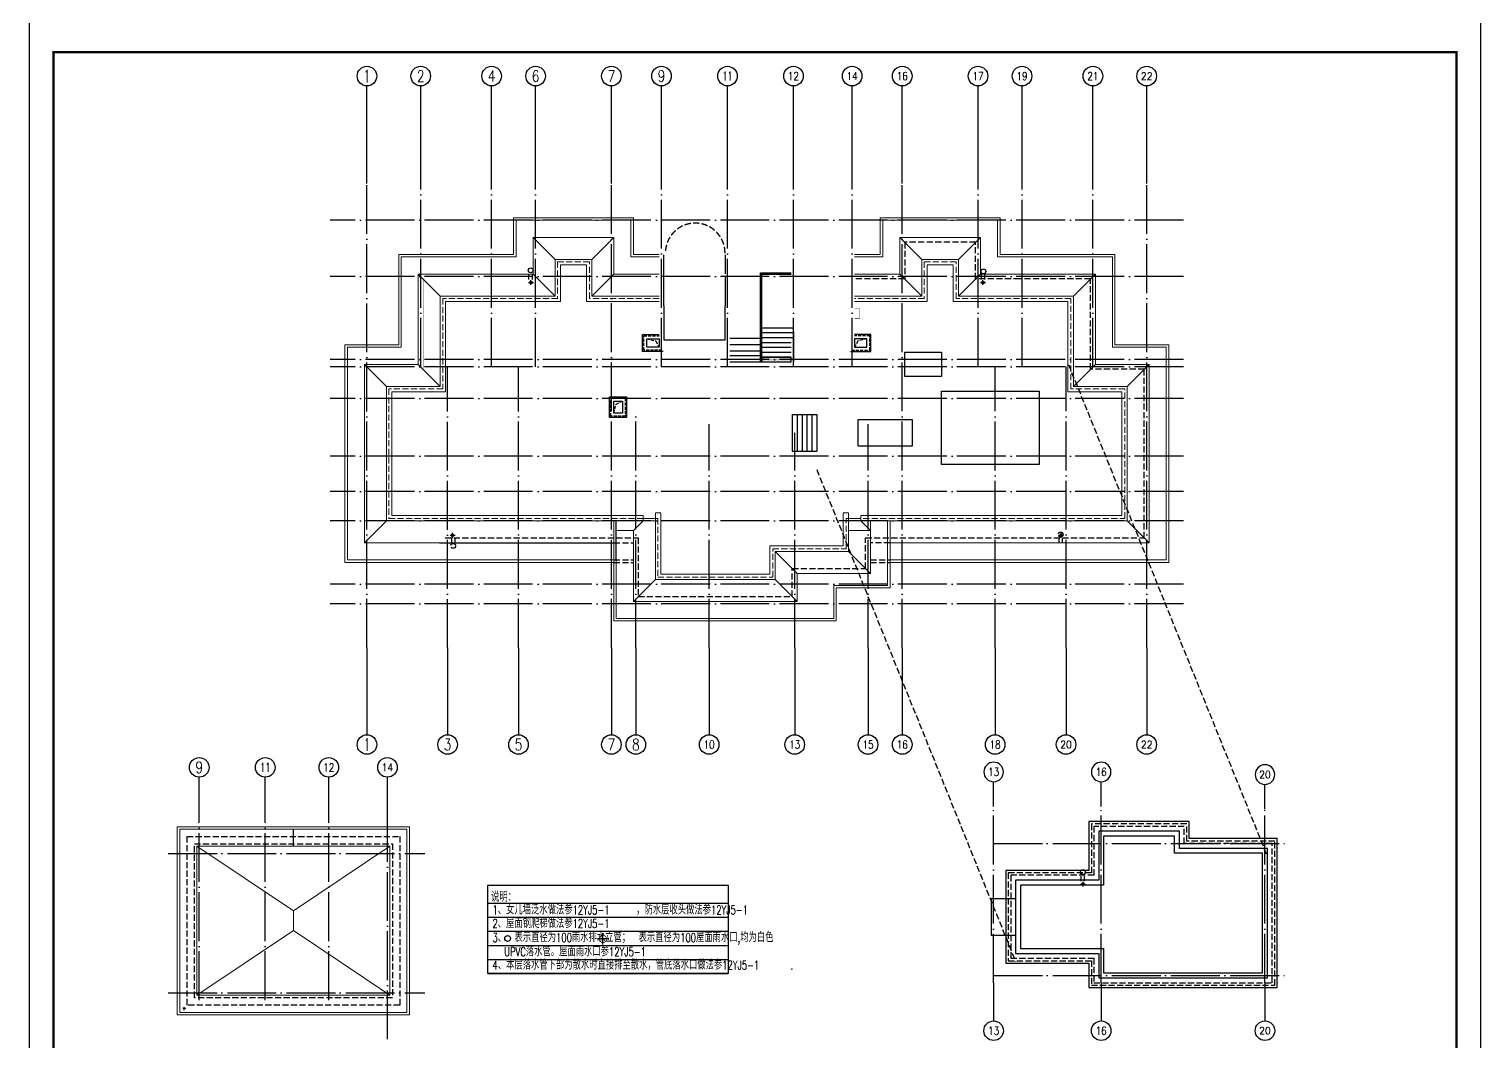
# Model space of a CAD drawing. Extents: x 115549 to 768939, y -502199 to 402497.
# Drawn here: x 181745 to 241145, y 72488 to 113943 of the extents above; entities that cross this region are included whole.
import ezdxf
from ezdxf.enums import TextEntityAlignment as Align

# ---------------------------------------------------------------- set-up
doc = ezdxf.new("R2010")
doc.units = 0
doc.header["$LTSCALE"] = 1000
doc.header["$MEASUREMENT"] = 0
for name, pattern in [('__DASH', [0.35, 0.25, -0.1]), ('DASH', [0.35, 0.25, -0.1]), ('DOTE', [2.42, 2, -0.2, 0.02, -0.2])]:
    doc.linetypes.add(name, pattern=pattern)
doc.layers.add('_0', color=7, linetype='Continuous', lineweight=9)
for name, color, linetype in [('AXIS', 3, 'Continuous'), ('AXIS_TEXT', 7, 'Continuous'), ('DIM_LEAD', 3, 'Continuous'), ('DOTE', 16, 'DOTE'), ('PM$0$AZ-WDPS', 4, 'Continuous'), ('PM$0$STAIR', 4, 'Continuous'), ('PM$0$WALL', 255, 'Continuous'), ('PUB_STRM', 4, 'Continuous'), ('PUB_TEXT', 7, 'Continuous'), ('PUB_TITLE', 4, 'Continuous'), ('roof', 5, 'Continuous'), ('建筑-排水', 4, 'Continuous'), ('建筑-构件', 11, 'Continuous'), ('排水', 4, 'Continuous'), ('梁', 4, 'Continuous'), ('看线', 163, 'Continuous'), ('窗口线', 7, 'Continuous'), ('线脚', 163, 'Continuous')]:
    doc.layers.add(name, color=color, linetype=linetype)
doc.styles.add('_TCH_AXIS', font='COMPLEX', dxfattribs={"bigfont": 'GBCBIG'})
doc.styles.add('COMPLEX', font='COMPLEX')
doc.styles.add('TXT', font='simplex.shx', dxfattribs={"width": 0.7, "height": 500, "bigfont": 'hztxt.shx'})

# ---------------------------------------------------------------- blocks, each defined once
blk = doc.blocks.new('_AXISO')
blk.add_circle((0, 0), 0.5)
at = {"layer": 'AXIS_TEXT', "style": 'COMPLEX', "width": 1.041667}
blk.add_attdef('A', text='', height=0.56, dxfattribs=at).set_placement((-0.25, -0.28), (0.25, -0.28), align=Align.FIT)
blk = doc.blocks.new('雨水管')
at = {"layer": '建筑-排水'}
for p, q in [((273605, -588784), (273605, -588584)), ((273505, -588684), (273705, -588684))]:
    blk.add_line(p, q, dxfattribs=at)
blk.add_circle((273605, -588684), 50, dxfattribs=at)
blk = doc.blocks.new('esrtwrtwetwertw')
at = {"layer": '建筑-排水'}
for p in [(-80618, 445466), (-62126, 445466), (-83820, 435121), (-58929, 435121)]:
    blk.add_blockref('雨水管', p, dxfattribs=at)
blk = doc.blocks.new('Y6Y6TG')
at = {"layer": 'DIM_LEAD', "color": 6, "ltscale": 20, "const_width": 10}
blk.add_lwpolyline([(2047093, -434263, 1), (2046993, -434263, 1), (2047093, -434263, 1)], format="xyb", dxfattribs=at)
at = {"layer": 'DIM_LEAD', "color": 6, "ltscale": 20}
for points in [[(2047043, -434340), (2047043, -434185)], [(2047124, -434263), (2046970, -434263)]]:
    blk.add_lwpolyline(points, dxfattribs=at)

msp = doc.modelspace()

# ---------------------------------------------------------------- hatches: boundary and pattern name
at = {"layer": 'PM$0$AZ-WDPS'}
h = msp.add_hatch(dxfattribs=at)
h.set_pattern_fill('DOTS', color=256, scale=20)
h.set_pattern_definition([(0, (3365405.152, 1446348.65), (15.875, 31.75), [0, -31.75])])
h.paths.add_polyline_path([(211769.1, 100317.1), (212919.1, 100317.1), (212919.1, 100517.1), (211769.1, 100517.1)])

# ---------------------------------------------------------------- linework, layer by layer
at = {"color": 6}
for p, q in [((201669.1, 106117.1), (201669.1, 106117.1)), ((202369.1, 105417.1), (203269.1, 104517.1)), ((204769.1, 104517.1), (205669.1, 105417.1)), ((217369.1, 105417.1), (218269.1, 104517.1)), ((220669.1, 105417.1), (219769.1, 104517.1)), ((197669.1, 103917.1), (198569.1, 103017.1)), ((202369.1, 103917.1), (203269.1, 103017.1)), ((205669.1, 103917.1), (204769.1, 103017.1)), ((217369.1, 103917.1), (218269.1, 103017.1)), ((220669.1, 103917.1), (219769.1, 103017.1)), ((225369.1, 103917.1), (224469.1, 103017.1)), ((195469.1, 100217.1), (196369.1, 99317.1)), ((197669.1, 100217.1), (198569.1, 99317.1)), ((225369.1, 100217.1), (224469.1, 99317.1)), ((226669.1, 99317.1), (227569.1, 100217.1)), ((196369.1, 93817.1), (195469.1, 92917.1)), ((206469.1, 93417.1), (206869.1, 93817.1)), ((216169.1, 93417.1), (215769.1, 93817.1)), ((226669.1, 93817.1), (227569.1, 92917.1)), ((212269.1, 92567.2), (213169.1, 91667.2)), ((215269.1, 92567.2), (216169.1, 91667.2)), ((207369.1, 91417.1), (206469.1, 90517.1)), ((212269.1, 91417.1), (213169.1, 90517.1))]:
    msp.add_line(p, q, dxfattribs=at)
for p, q in [((212969.1, 98167), (213969.1, 98167)), ((212969.1, 96667), (213969.1, 96667)), ((221108.6, 78361.3), (222108.6, 78361.3)), ((221108.6, 76861.3), (222108.6, 76861.3))]:
    msp.add_line(p, q)
at = {"color": 6, "const_width": 1}
msp.add_lwpolyline([(216669.1, 106117.1), (216669.1, 104617.1), (215519.1, 104617.1)], dxfattribs=at)
at = {"color": 0, "ltscale": 20, "const_width": 20}
msp.add_lwpolyline([(215519.1, 102502.4), (215719.1, 102502.4), (215719.1, 102102.4), (215519.1, 102102.4)], dxfattribs=at)
for points in [[(207689.1, 100747.5), (206849.1, 100747.5), (206849.1, 101437.9), (207519.1, 101437.9)], [(215349.1, 100747.5), (216189.1, 100747.5), (216189.1, 101437.9), (215519.1, 101437.9)], [(212969.1, 98167), (212969.1, 96667)], [(213169.1, 98167), (213169.1, 96667)], [(213369.1, 98167), (213369.1, 96667)], [(213569.1, 98167), (213569.1, 96667)], [(213769.1, 98167), (213769.1, 96667)], [(213969.1, 98167), (213969.1, 96667)], [(221108.6, 78361.3), (221108.6, 76861.3)]]:
    msp.add_lwpolyline(points)
for points in [[(207019.1, 101267.9), (207519.1, 101267.9), (207519.1, 100917.5), (207019.1, 100917.5)], [(216019.1, 101267.9), (215519.1, 101267.9), (215519.1, 100917.5), (216019.1, 100917.5)], [(206189.5, 98887.1), (206189.5, 98047.1), (205499.1, 98047.1), (205499.1, 98887.1)], [(206019.5, 98717.1), (206019.5, 98217.1), (205669.1, 98217.1), (205669.1, 98717.1)], [(223069.1, 99116.7), (223069.1, 96116.7), (219069.1, 96116.7), (219069.1, 99116.7)], [(217869.1, 96867.3), (215669.1, 96867.3), (215669.1, 97967.3), (217869.1, 97967.3)], [(221708.6, 79511.4), (221708.6, 75711.4), (225108.7, 75711.4), (225108.7, 74711.4), (232808.7, 74711.4), (232808.7, 80811.4), (229208.7, 80811.4), (229208.7, 81511.4), (225108.6, 81511.4), (225108.6, 79511.4)], [(222108.6, 79111.4), (222108.6, 76111.4), (225508.7, 76111.4), (225508.7, 75111.4), (232408.7, 75111.4), (232408.7, 80411.4), (228808.7, 80411.4), (228808.7, 81111.4), (225508.6, 81111.4), (225508.6, 79111.4)], [(222308.6, 78911.4), (222308.6, 76311.4), (225708.7, 76311.4), (225708.7, 75311.4), (232208.7, 75311.4), (232208.7, 80211.4), (228608.7, 80211.4), (228608.7, 80911.4), (225708.6, 80911.4), (225708.6, 78911.4)]]:
    msp.add_lwpolyline(points, close=True)
at = {"color": 6, "linetype": '__DASH'}
for points in [[(224269.1, 100217.1), (232408.7, 80075.4)], [(213969.1, 95917.1), (222108.6, 75775.4)]]:
    msp.add_lwpolyline(points, dxfattribs=at)
at = {"linetype": '__DASH'}
for points in [[(221808.6, 79411.4), (221808.6, 75811.4), (225208.7, 75811.4), (225208.7, 74811.4), (232708.7, 74811.4), (232708.7, 80711.4), (229108.7, 80711.4), (229108.7, 81411.4), (225208.6, 81411.4), (225208.6, 79411.4)], [(221908.6, 79311.4), (221908.6, 75911.4), (225308.7, 75911.4), (225308.7, 74911.4), (232608.7, 74911.4), (232608.7, 80611.4), (229008.7, 80611.4), (229008.7, 81311.4), (225308.6, 81311.4), (225308.6, 79311.4)]]:
    msp.add_lwpolyline(points, close=True, dxfattribs=at)
at = {"linetype": 'DASH'}
msp.add_arc((208999.1, 104777.1), 1220, 0, 180, dxfattribs=at)
at = {"layer": '_0', "color": 0}
for p, q in [((220669.1, 105417.1), (217369.1, 105417.1)), ((217369.1, 105417.1), (217369.1, 103917.1)), ((220669.1, 103917.1), (220669.1, 105417.1)), ((217369.1, 103917.1), (215519.1, 103917.1)), ((225369.1, 103917.1), (220669.1, 103917.1)), ((225369.1, 100217.1), (225369.1, 103917.1)), ((227569.1, 100217.1), (225369.1, 100217.1)), ((227569.1, 92917), (227569.1, 100217.1)), ((207369.1, 93817.1), (207369.1, 94137.1)), ((215269.1, 94137), (215269.1, 93917)), ((215769.1, 94037), (215769.1, 93817)), ((205669.1, 93817.1), (205669.1, 92117.1)), ((205669.1, 93817.1), (205769.1, 93817.1)), ((205769.1, 93417.1), (206469.1, 93417.1)), ((206469.1, 93417.1), (206469.1, 90517.1)), ((215269.1, 93417.1), (216169.1, 93417.1)), ((216169.1, 91667.2), (216169.1, 93817)), ((216869.1, 92117), (216869.1, 93817)), ((216969.1, 92117), (216969.1, 93817)), ((216969.1, 92117), (216969.1, 93817)), ((216169.1, 91667.2), (216169.1, 92917)), ((216969.1, 92917), (227569.1, 92917)), ((213169.1, 90517.1), (213169.1, 91667.2)), ((213169.1, 91667.2), (216169.1, 91667.2)), ((206469.1, 90517.1), (213169.1, 90517.1)), ((188608.1, 80498.8), (192558.1, 77848.8)), ((192558.1, 77848.8), (196508.1, 80498.8)), ((192558.1, 77848.8), (192558.1, 77048.8)), ((192558.1, 77048.8), (188608.1, 74398.8)), ((192558.1, 77048.8), (196508.1, 74398.8))]:
    msp.add_line(p, q, dxfattribs=at)
at = {"layer": '_0', "color": 0, "linetype": '__DASH'}
msp.add_line((206869.1, 93817.1), (206869.1, 94037.1), dxfattribs=at)
at = {"layer": '_0', "color": 0}
for points in [[(207519.1, 104717.1), (206469.1, 104717.1), (206469.1, 106217.1), (201569.1, 106217.1), (201569.1, 104717.1), (196869.1, 104717.1), (196869.1, 101017.1), (194669.1, 101017.1), (194669.1, 92117.1), (205669.1, 92117.1), (205669.1, 89717.1), (214769.1, 89717.1), (214769.1, 91067.2), (216969.1, 91067.2), (216969.1, 92117), (228369.1, 92117), (228369.1, 101017.1), (226169.1, 101017.1), (226169.1, 104717.1), (221469.1, 104717.1), (221469.1, 106217.1), (216569.1, 106217.1)], [(207519.1, 104617.1), (206369.1, 104617.1), (206369.1, 106117.1), (201669.1, 106117.1), (201669.1, 104617.1), (196969.1, 104617.1), (196969.1, 100917.1), (194769.1, 100917.1), (194769.1, 92217.1), (205669.1, 92217.1)], [(205769.1, 92217.1), (205769.1, 92217.1), (205769.1, 89817.1), (214669.1, 89817.1), (214669.1, 91167.2), (216869.1, 91167.2), (216869.1, 92217), (228269.1, 92217), (228269.1, 100917.1), (226069.1, 100917.1), (226069.1, 104617.1), (221369.1, 104617.1), (221369.1, 106117.1), (216669.1, 106117.1), (216669.1, 104617.1), (215519.1, 104617.1)], [(216569.1, 106217.1), (216569.1, 104717.1), (215519.1, 104717.1)], [(207519.1, 103917.1), (205669.1, 103917.1), (205669.1, 105417.1), (202369.1, 105417.1), (202369.1, 103917.1), (197669.1, 103917.1), (197669.1, 100217.1), (195469.1, 100217.1), (195469.1, 92917.1), (205669.1, 92917.1)], [(207519.1, 103017.1), (204769.1, 103017.1), (204769.1, 104517.1), (203269.1, 104517.1), (203269.1, 103017.1), (198569.1, 103017.1), (198569.1, 99317.1), (196369.1, 99317.1), (196369.1, 93817.1), (206869.1, 93817.1)], [(207519.1, 102797.1), (204549.1, 102797.1), (204549.1, 104297.1), (203489.1, 104297.1), (203489.1, 102797.1), (198789.1, 102797.1), (198789.1, 99097.1), (196589.1, 99097.1), (196589.1, 94037.1), (206869.1, 94037.1)], [(207369.1, 93817.1), (207369.1, 93817.1), (207369.1, 91417.1), (212269.1, 91417.1), (212269.1, 92567.2), (215269.1, 92567.2), (215269.1, 93817), (226669.1, 93817), (226669.1, 99317.1), (224469.1, 99317.1), (224469.1, 103017.1), (219769.1, 103017.1), (219769.1, 104517.1), (218269.1, 104517.1), (218269.1, 103017.1), (215519.1, 103017.1)], [(215769.1, 94037), (226449.1, 94037), (226449.1, 99097.1), (224249.1, 99097.1), (224249.1, 102797.1), (219549.1, 102797.1), (219549.1, 104297.1), (218489.1, 104297.1), (218489.1, 102797.1), (215519.1, 102797.1)], [(207369.1, 94137.1), (207589.1, 94137.1), (207589.1, 91637.1), (212049.1, 91637.1), (212049.1, 92787.2), (215049.1, 92787.2), (215049.1, 94137), (215269.1, 94137)]]:
    msp.add_lwpolyline(points, dxfattribs=at)
at = {"layer": '_0', "color": 0, "linetype": '__DASH'}
msp.add_lwpolyline([(207519.1, 102917.1), (204669.1, 102917.1), (204669.1, 104417.1), (203369.1, 104417.1), (203369.1, 102917.1), (198669.1, 102917.1), (198669.1, 99217.1), (196469.1, 99217.1), (196469.1, 93917.1), (207469.1, 93917.1), (207469.1, 91517.1), (212169.1, 91517.1), (212169.1, 92667.2), (215169.1, 92667.2), (215169.1, 93917), (226569.1, 93917), (226569.1, 99217.1), (224369.1, 99217.1), (224369.1, 102917.1), (219669.1, 102917.1), (219669.1, 104417.1), (218369.1, 104417.1), (218369.1, 102917.1), (215519.1, 102917.1)], dxfattribs=at)
at = {"layer": '_0', "color": 0}
for points in [[(206869.1, 93817.1), (207369.1, 93817.1), (207369.1, 93917.1), (206869.1, 93917.1)], [(215269.1, 93817), (215769.1, 93817), (215769.1, 93917), (215269.1, 93917)], [(187808.1, 81298.8), (197308.1, 81298.8), (197308.1, 73598.8), (187808.1, 73598.8)], [(187908.1, 81198.8), (197208.1, 81198.8), (197208.1, 73698.8), (187908.1, 73698.8)], [(188608.1, 80498.8), (196508.1, 80498.8), (196508.1, 74398.8), (188608.1, 74398.8)]]:
    msp.add_lwpolyline(points, close=True, dxfattribs=at)
at = {"layer": 'AXIS'}
for p, q in [((195569.1, 107617.1), (195569.1, 111617.1)), ((197769.1, 107617.1), (197769.1, 111617.1)), ((200669.1, 107617.1), (200669.1, 111617.1)), ((202469.1, 107617.1), (202469.1, 111617.1)), ((205569.1, 107617.1), (205569.1, 111617.1)), ((207619.1, 107617.1), (207619.1, 111617.1)), ((210319.1, 107617.1), (210319.1, 111617.1)), ((213019.1, 107617.1), (213019.1, 111617.1)), ((215419.1, 107617.1), (215419.1, 111617.1)), ((217469.1, 107617.1), (217469.1, 111617.1)), ((220569.1, 107617), (220569.1, 111617)), ((222369.1, 107617), (222369.1, 111617)), ((225269.1, 107617), (225269.1, 111617)), ((227469.1, 107617), (227469.1, 111617)), ((195569.1, 88617.1), (195569.1, 85060.6)), ((198869.1, 88617.1), (198869.1, 85060.6)), ((201769.1, 88617.1), (201769.1, 85060.6)), ((205569.1, 88617.1), (205569.1, 85060.6)), ((206569.1, 88617.1), (206569.1, 85060.6)), ((209569.1, 88617.1), (209569.1, 85060.6)), ((213069.1, 88617.1), (213069.1, 85060.6)), ((216069.1, 88617.1), (216069.1, 85060.6)), ((217469.1, 88617.1), (217469.1, 85060.6)), ((221269.1, 88617), (221269.1, 85060.6)), ((224169.1, 88617.3), (224169.1, 85060.9)), ((227469.1, 88617), (227469.1, 85060.6)), ((188708.1, 81698.8), (188708.1, 83325)), ((191408.1, 81698.8), (191408.1, 83325)), ((194008.1, 81698.8), (194008.1, 83325)), ((196408.1, 81698.8), (196408.1, 83325)), ((221208.7, 82118.9), (221208.7, 83139)), ((225608.7, 82118.8), (225608.7, 83139)), ((232308.7, 82011.4), (232308.7, 83031.5)), ((221208.7, 74910.1), (221208.7, 73347.9)), ((225608.7, 74910.1), (225608.7, 73347.9)), ((232308.7, 74910.1), (232308.7, 73347.9))]:
    msp.add_line(p, q, dxfattribs=at)
at = {"layer": 'DIM_LEAD', "color": 6, "ltscale": 20}
msp.add_lwpolyline([(200509.9, 78905.1), (210349.9, 78905.1), (210349.9, 75286.1), (200509.9, 75286.1)], close=True, dxfattribs=at)
for points in [[(200509.9, 78171.9), (210349.9, 78171.9)], [(200509.9, 77594.7), (210349.9, 77594.7)], [(200509.9, 77017.6), (210349.9, 77017.6)], [(200509.9, 76440.4), (210349.9, 76440.4)], [(200509.9, 75863.2), (210349.9, 75863.2)], [(200509.9, 75286.1), (210349.9, 75286.1)]]:
    msp.add_lwpolyline(points, dxfattribs=at)
at = {"layer": 'DOTE'}
for p, q in [((195569.1, 88617.1), (195569.1, 107617.1)), ((197769.1, 100117.1), (197769.1, 107617.1)), ((200669.1, 100117.1), (200669.1, 107617.1)), ((202469.1, 100117.1), (202469.1, 107617.1)), ((205569.1, 88617.2), (205569.1, 107617.2)), ((207619.1, 100117.1), (207619.1, 107617.1)), ((210319.1, 100117.1), (210319.1, 107617.1)), ((213019.1, 100117.1), (213019.1, 107617.1)), ((215419.1, 100117.1), (215419.1, 107617.1)), ((217469.1, 88617.3), (217469.1, 107617.3)), ((220569.1, 100117.1), (220569.1, 107617.1)), ((222369.1, 100117.1), (222369.1, 107617.1)), ((225269.1, 100117.1), (225269.1, 107617.1)), ((227469.1, 88617.4), (227469.1, 107617.4)), ((228969.1, 106117.1), (194069.1, 106117.1)), ((228969.1, 103817.1), (194069.1, 103817.1)), ((228969.1, 100417.1), (194069.1, 100417.1)), ((228969.1, 100117.1), (194069.1, 100117.1)), ((198869.1, 88612.4), (198869.1, 100117.1)), ((201769.1, 88617.1), (201769.1, 100117.1)), ((221269.1, 88617.3), (221269.1, 100117.1)), ((224169.1, 88617.3), (224169.1, 100117.1)), ((228969.1, 98817.1), (194069.1, 98817.1)), ((206569.1, 88617.2), (206569.1, 98303.9)), ((209569.1, 88617.2), (209569.1, 97767.1)), ((213069.1, 88617.2), (213069.1, 97417)), ((216069.1, 88617.3), (216069.1, 97767.1)), ((228969.1, 96467.1), (194069.1, 96467.1)), ((228969.1, 95017.1), (194069.1, 95017.1)), ((228969.1, 93817.1), (194069.1, 93817.1)), ((228969.1, 91217.1), (194069.1, 91217.1)), ((228969.1, 90417.1), (194069.1, 90417.1)), ((221208.7, 74910.1), (221208.7, 82118.8)), ((225608.7, 74910.1), (225608.7, 82118.8)), ((232308.7, 74910.1), (232308.7, 82118.8)), ((188708.1, 74198.8), (188708.1, 81698.8)), ((191408.1, 74198.8), (191408.1, 81698.8)), ((194008.1, 74198.8), (194008.1, 81698.8)), ((196408.1, 72601.1), (196408.1, 81698.8)), ((187439.4, 80198.8), (197932.3, 80198.8)), ((221203.3, 80611.4), (233218.3, 80611.4)), ((221203.3, 75211.4), (233255.1, 75211.4)), ((187439.4, 74498.8), (197932.3, 74498.8))]:
    msp.add_line(p, q, dxfattribs=at)
at = {"layer": 'PM$0$AZ-WDPS'}
msp.add_lwpolyline([(211719.1, 100317.1), (212919.1, 100317.1), (212919.1, 100517.1), (211719.1, 100517.1)], close=True, dxfattribs=at)
at = {"layer": 'PM$0$STAIR'}
for p, q in [((211669.1, 100317.1), (211669.1, 103967.1)), ((211669.1, 103967.1), (212919.1, 103967.1)), ((211719.1, 100317.1), (211719.1, 103917.1)), ((211719.1, 103917.1), (212919.1, 103917.1)), ((211669.1, 101717.1), (211669.1, 101717.1)), ((211719.1, 101717.1), (213019.1, 101717.1)), ((210419.1, 101297.1), (211669.1, 101297.1)), ((210419.1, 101037.1), (211669.1, 101037.1)), ((211719.1, 101517.1), (213019.1, 101517.1)), ((211719.1, 101317.1), (213019.1, 101317.1)), ((211719.1, 101117.1), (212919.1, 101117.1)), ((213019.1, 101117.1), (213019.1, 101117.1)), ((210419.1, 100777.1), (211669.1, 100777.1)), ((210419.1, 100577.1), (211669.1, 100577.1)), ((211719.1, 100917.1), (212919.1, 100917.1)), ((211719.1, 100717.1), (212919.1, 100717.1)), ((211719.1, 100517.1), (212919.1, 100517.1)), ((213019.1, 100917.1), (213019.1, 100917.1)), ((213019.1, 100717.1), (213019.1, 100717.1)), ((213019.1, 100517.1), (213019.1, 100517.1)), ((210419.1, 100317.1), (211669.1, 100317.1)), ((211669.1, 100317.1), (212919.1, 100317.1)), ((213019.1, 100317.1), (213019.1, 100317.1))]:
    msp.add_line(p, q, dxfattribs=at)
at = {"layer": 'PM$0$WALL'}
msp.add_line((213019.1, 101567.1), (213019.1, 100317.1), dxfattribs=at)
at = {"layer": 'PUB_STRM', "linetype": 'DASH'}
for p, q in [((202199.1, 103694.6), (202199.1, 103894.6)), ((202199.1, 103694.6), (202199.1, 103894.6)), ((202339.1, 103694.6), (202339.1, 103894.6)), ((202339.1, 103694.6), (202339.1, 103894.6)), ((220707.5, 103697.4), (220707.5, 103897.4)), ((220847.5, 103697.4), (220847.5, 103897.4)), ((199022.9, 93127.5), (199022.9, 92927.5)), ((199022.9, 93127.5), (199022.9, 92927.5)), ((199162.9, 93127.5), (199162.9, 92927.5)), ((199162.9, 93127.5), (199162.9, 92927.5)), ((223877.8, 93099.4), (223877.8, 92899.4)), ((223877.8, 93099.4), (223877.8, 92899.4)), ((224017.8, 93099.4), (224017.8, 92899.4)), ((224017.8, 93099.4), (224017.8, 92899.4)), ((224788.3, 79072.5), (224788.3, 79272.5)), ((224788.3, 79072.5), (224788.3, 79272.5)), ((224928.3, 79072.5), (224928.3, 79272.5))]:
    msp.add_line(p, q, dxfattribs=at)
at = {"layer": 'PUB_STRM'}
for centre in [(202269.1, 104066.8), (220789.7, 104024.6), (224858.3, 79444.8)]:
    msp.add_circle(centre, 100, dxfattribs=at)
at = {"layer": 'PUB_STRM', "linetype": '__DASH'}
for centre in [(223951.1, 93257.4), (199096.3, 92790.5)]:
    msp.add_circle(centre, 100, dxfattribs=at)
at = {"layer": 'PUB_TITLE'}
msp.add_lwpolyline([(181745.2, 31397.5), (241145.2, 31397.5), (241145.2, 115497.5), (181745.2, 115497.5)], close=True, dxfattribs=at)
at = {"layer": 'PUB_TITLE', "const_width": 100}
msp.add_lwpolyline([(182745.2, 32397.5), (240145.2, 32397.5), (240145.2, 112997.5), (182745.2, 112997.5)], close=True, dxfattribs=at)
at = {"layer": 'roof', "color": 6, "ltscale": 0.8}
msp.add_lwpolyline([(192558, 80498.8), (192558.1, 81198.8)], dxfattribs=at)
at = {"layer": '建筑-构件', "linetype": 'DASH', "ltscale": 0.5}
for points in [[(207639.1, 100797.5), (206899.1, 100797.5), (206899.1, 101387.9), (207519.1, 101387.9)], [(207014.2, 101260.4), (207388.8, 101176), (207519.1, 100917.1)], [(215399.1, 100797.5), (216139.1, 100797.5), (216139.1, 101387.9), (215519.1, 101387.9)], [(216023.9, 101260.4), (215649.3, 101176), (215519.1, 100917.1)], [(205669.1, 98217.1), (205758.8, 98590.4), (206019.5, 98717.1)]]:
    msp.add_lwpolyline(points, dxfattribs=at)
msp.add_lwpolyline([(206139.5, 98837.1), (206139.5, 98097.1), (205549.1, 98097.1), (205549.1, 98837.1)], close=True, dxfattribs=at)
at = {"layer": '排水', "ltscale": 20}
msp.add_circle((201323.9, 76726.1), 120, dxfattribs=at)
at = {"layer": '梁'}
msp.add_line((198535.4, 92917.1), (205669.1, 92917.1), dxfattribs=at)
at = {"layer": '梁', "linetype": '__DASH'}
for p, q in [((205669.1, 92917.1), (206469.1, 92917.1)), ((216969.1, 92917), (216169.1, 92917)), ((205669.1, 92217.1), (206469.1, 92217.1)), ((205669.1, 92117.1), (206469.1, 92117.1)), ((216169.1, 92217), (216969.1, 92217)), ((216169.1, 92117), (216969.1, 92117))]:
    msp.add_line(p, q, dxfattribs=at)
at = {"layer": '梁', "linetype": '__DASH', "const_width": 1}
for points in [[(207519.1, 103917.1), (205669.1, 103917.1), (205669.1, 105417.1), (202369.1, 105417.1), (202369.1, 103917.1), (200769.1, 103917.1), (200769.1, 103917.1), (197669.1, 103917.1), (197669.1, 100217.1), (195469.1, 100217.1), (195469.1, 92917.1), (198969.1, 92917.1)], [(207519.1, 103717.1), (205469.1, 103717.1), (205469.1, 105217.1), (202569.1, 105217.1), (202569.1, 103717.1), (200569.1, 103717.1), (200569.1, 103717.1), (197869.1, 103717.1), (197869.1, 100017.1), (195669.1, 100017.1), (195669.1, 93117.1), (198769.1, 93117.1)]]:
    msp.add_lwpolyline(points, dxfattribs=at)
at = {"layer": '梁', "linetype": '__DASH'}
msp.add_lwpolyline([(198769.1, 93117.1), (206669.1, 93117.1), (206669.1, 90717.1), (212969.1, 90717.1), (212969.1, 91867.2), (215969.1, 91867.2), (215969.1, 93117.1), (227369.1, 93117.1), (227369.1, 100017.1), (225169.1, 100017.1), (225169.1, 103717.1), (222269.1, 103717.1), (222269.1, 103717.1), (220469.1, 103717.1), (220469.1, 105217.1), (217569.1, 105217.1), (217569.1, 103717.1), (215519.1, 103717.1)], dxfattribs=at)
at = {"layer": '看线', "color": 0}
for p, q in [((205769.1, 93817.1), (205669.1, 93817.1)), ((205769.1, 92217.1), (205769.1, 93817.1))]:
    msp.add_line(p, q, dxfattribs=at)
at = {"layer": '看线', "linetype": '__DASH'}
for points in [[(188208.1, 80898.8), (196908.1, 80898.8), (196908.1, 73998.8), (188208.1, 73998.8)], [(188508.1, 80598.8), (196608.1, 80598.8), (196608.1, 74298.8), (188508.1, 74298.8)]]:
    msp.add_lwpolyline(points, close=True, dxfattribs=at)
at = {"layer": '窗口线'}
msp.add_lwpolyline([(219069.1, 100717.1), (219069.1, 99717.1), (217569.1, 99717.1), (217569.1, 100717.1)], close=True, dxfattribs=at)
at = {"layer": '线脚'}
for p, q in [((207719.1, 102617.1), (207719.1, 104697.1)), ((210219.1, 104697.1), (210219.1, 103931.2)), ((210219.1, 103815.7), (210219.1, 102617.1)), ((207719.1, 102617.1), (207719.1, 101217.1)), ((210219.1, 101217.1), (210219.1, 102617.1)), ((207719.1, 101217.1), (210219.1, 101217.1))]:
    msp.add_line(p, q, dxfattribs=at)

# ---------------------------------------------------------------- block references
at = {"layer": '_0', "color": 0}
msp.add_blockref('esrtwrtwetwertw', (9290.5, 246788.1), dxfattribs=at)
at = {"layer": 'AXIS'}
ref = msp.add_blockref('_AXISO', (195569.1, 112017.1), dxfattribs=dict(at, xscale=800, yscale=800, zscale=800))
ref.add_attrib('A', '1', dxfattribs={"layer": 'AXIS_TEXT', "height": 514.7, "style": '_TCH_AXIS'}).set_placement((195458.8, 111759.7), (195679.4, 111759.7), align=Align.FIT)
ref = msp.add_blockref('_AXISO', (197769.1, 112017.1), dxfattribs=dict(at, xscale=800, yscale=800, zscale=800))
ref.add_attrib('A', '2', dxfattribs={"layer": 'AXIS_TEXT', "height": 465.9, "style": '_TCH_AXIS'}).set_placement((197613.8, 111784.1), (197924.4, 111784.1), align=Align.FIT)
ref = msp.add_blockref('_AXISO', (200669.1, 112017.1), dxfattribs=dict(at, xscale=800, yscale=800, zscale=800))
ref.add_attrib('A', '4', dxfattribs={"layer": 'AXIS_TEXT', "height": 445.4, "style": '_TCH_AXIS'}).set_placement((200499.4, 111794.3), (200838.8, 111794.3), align=Align.FIT)
ref = msp.add_blockref('_AXISO', (202469.1, 112017.1), dxfattribs=dict(at, xscale=800, yscale=800, zscale=800))
ref.add_attrib('A', '6', dxfattribs={"layer": 'AXIS_TEXT', "height": 465.9, "style": '_TCH_AXIS'}).set_placement((202313.8, 111784.1), (202624.4, 111784.1), align=Align.FIT)
ref = msp.add_blockref('_AXISO', (205569.1, 112017.1), dxfattribs=dict(at, xscale=800, yscale=800, zscale=800))
ref.add_attrib('A', '7', dxfattribs={"layer": 'AXIS_TEXT', "height": 465.9, "style": '_TCH_AXIS'}).set_placement((205413.8, 111784.1), (205724.5, 111784.1), align=Align.FIT)
ref = msp.add_blockref('_AXISO', (207619.1, 112017.1), dxfattribs=dict(at, xscale=800, yscale=800, zscale=800))
ref.add_attrib('A', '9', dxfattribs={"layer": 'AXIS_TEXT', "height": 465.9, "style": '_TCH_AXIS'}).set_placement((207463.8, 111784.1), (207774.4, 111784.1), align=Align.FIT)
ref = msp.add_blockref('_AXISO', (210319.1, 112017.1), dxfattribs=dict(at, xscale=800, yscale=800, zscale=800))
ref.add_attrib('A', '11', dxfattribs={"layer": 'AXIS_TEXT', "height": 368.76, "style": '_TCH_AXIS'}).set_placement((210108.4, 111832.7), (210529.8, 111832.7), align=Align.FIT)
ref = msp.add_blockref('_AXISO', (213019.1, 112017.1), dxfattribs=dict(at, xscale=800, yscale=800, zscale=800))
ref.add_attrib('A', '12', dxfattribs={"layer": 'AXIS_TEXT', "height": 328.45, "style": '_TCH_AXIS'}).set_placement((212792.3, 111852.8), (213245.9, 111852.8), align=Align.FIT)
ref = msp.add_blockref('_AXISO', (215419.1, 112017.1), dxfattribs=dict(at, xscale=800, yscale=800, zscale=800))
ref.add_attrib('A', '14', dxfattribs={"layer": 'AXIS_TEXT', "height": 314.07, "style": '_TCH_AXIS'}).set_placement((215187.3, 111860), (215650.9, 111860), align=Align.FIT)
ref = msp.add_blockref('_AXISO', (217469.1, 112017.1), dxfattribs=dict(at, xscale=800, yscale=800, zscale=800))
ref.add_attrib('A', '16', dxfattribs={"layer": 'AXIS_TEXT', "height": 328.45, "style": '_TCH_AXIS'}).set_placement((217242.4, 111852.8), (217695.9, 111852.8), align=Align.FIT)
ref = msp.add_blockref('_AXISO', (220569.1, 112017), dxfattribs=dict(at, xscale=800, yscale=800, zscale=800))
ref.add_attrib('A', '17', dxfattribs={"layer": 'AXIS_TEXT', "height": 328.45, "style": '_TCH_AXIS'}).set_placement((220342.3, 111852.8), (220795.9, 111852.8), align=Align.FIT)
ref = msp.add_blockref('_AXISO', (222369.1, 112017), dxfattribs=dict(at, xscale=800, yscale=800, zscale=800))
ref.add_attrib('A', '19', dxfattribs={"layer": 'AXIS_TEXT', "height": 328.45, "style": '_TCH_AXIS'}).set_placement((222142.3, 111852.8), (222595.9, 111852.8), align=Align.FIT)
ref = msp.add_blockref('_AXISO', (225269.1, 112017), dxfattribs=dict(at, xscale=800, yscale=800, zscale=800))
ref.add_attrib('A', '21', dxfattribs={"layer": 'AXIS_TEXT', "height": 328.45, "style": '_TCH_AXIS'}).set_placement((225042.3, 111852.8), (225495.9, 111852.8), align=Align.FIT)
ref = msp.add_blockref('_AXISO', (227469.1, 112017), dxfattribs=dict(at, xscale=800, yscale=800, zscale=800))
ref.add_attrib('A', '22', dxfattribs={"layer": 'AXIS_TEXT', "height": 294.28, "style": '_TCH_AXIS'}).set_placement((227230.9, 111869.9), (227707.4, 111869.9), align=Align.FIT)
ref = msp.add_blockref('_AXISO', (195569.1, 84660.6), dxfattribs=dict(at, xscale=800, yscale=800, zscale=800))
ref.add_attrib('A', '1', dxfattribs={"layer": 'AXIS_TEXT', "height": 514.7, "style": '_TCH_AXIS'}).set_placement((195458.8, 84403.3), (195679.4, 84403.3), align=Align.FIT)
ref = msp.add_blockref('_AXISO', (198869.1, 84660.6), dxfattribs=dict(at, xscale=800, yscale=800, zscale=800))
ref.add_attrib('A', '3', dxfattribs={"layer": 'AXIS_TEXT', "height": 465.9, "style": '_TCH_AXIS'}).set_placement((198713.8, 84427.7), (199024.5, 84427.7), align=Align.FIT)
ref = msp.add_blockref('_AXISO', (201769.1, 84660.6), dxfattribs=dict(at, xscale=800, yscale=800, zscale=800))
ref.add_attrib('A', '5', dxfattribs={"layer": 'AXIS_TEXT', "height": 465.9, "style": '_TCH_AXIS'}).set_placement((201613.8, 84427.7), (201924.5, 84427.7), align=Align.FIT)
ref = msp.add_blockref('_AXISO', (205569.1, 84660.6), dxfattribs=dict(at, xscale=800, yscale=800, zscale=800))
ref.add_attrib('A', '7', dxfattribs={"layer": 'AXIS_TEXT', "height": 465.9, "style": '_TCH_AXIS'}).set_placement((205413.8, 84427.7), (205724.5, 84427.7), align=Align.FIT)
ref = msp.add_blockref('_AXISO', (206569.1, 84660.6), dxfattribs=dict(at, xscale=800, yscale=800, zscale=800))
ref.add_attrib('A', '8', dxfattribs={"layer": 'AXIS_TEXT', "height": 465.9, "style": '_TCH_AXIS'}).set_placement((206413.8, 84427.7), (206724.4, 84427.7), align=Align.FIT)
ref = msp.add_blockref('_AXISO', (209569.1, 84660.6), dxfattribs=dict(at, xscale=800, yscale=800, zscale=800))
ref.add_attrib('A', '10', dxfattribs={"layer": 'AXIS_TEXT', "height": 328.45, "style": '_TCH_AXIS'}).set_placement((209342.3, 84496.4), (209795.9, 84496.4), align=Align.FIT)
ref = msp.add_blockref('_AXISO', (213069.1, 84660.6), dxfattribs=dict(at, xscale=800, yscale=800, zscale=800))
ref.add_attrib('A', '13', dxfattribs={"layer": 'AXIS_TEXT', "height": 328.45, "style": '_TCH_AXIS'}).set_placement((212842.3, 84496.4), (213295.9, 84496.4), align=Align.FIT)
ref = msp.add_blockref('_AXISO', (216069.1, 84660.6), dxfattribs=dict(at, xscale=800, yscale=800, zscale=800))
ref.add_attrib('A', '15', dxfattribs={"layer": 'AXIS_TEXT', "height": 328.45, "style": '_TCH_AXIS'}).set_placement((215842.3, 84496.4), (216295.9, 84496.4), align=Align.FIT)
ref = msp.add_blockref('_AXISO', (217469.1, 84660.6), dxfattribs=dict(at, xscale=800, yscale=800, zscale=800))
ref.add_attrib('A', '16', dxfattribs={"layer": 'AXIS_TEXT', "height": 328.45, "style": '_TCH_AXIS'}).set_placement((217242.4, 84496.4), (217695.9, 84496.4), align=Align.FIT)
ref = msp.add_blockref('_AXISO', (221269.1, 84660.6), dxfattribs=dict(at, xscale=800, yscale=800, zscale=800))
ref.add_attrib('A', '18', dxfattribs={"layer": 'AXIS_TEXT', "height": 328.45, "style": '_TCH_AXIS'}).set_placement((221042.4, 84496.4), (221495.9, 84496.4), align=Align.FIT)
ref = msp.add_blockref('_AXISO', (224169.1, 84660.9), dxfattribs=dict(at, xscale=800, yscale=800, zscale=800))
ref.add_attrib('A', '20', dxfattribs={"layer": 'AXIS_TEXT', "height": 294.28, "style": '_TCH_AXIS'}).set_placement((223930.9, 84513.8), (224407.4, 84513.8), align=Align.FIT)
ref = msp.add_blockref('_AXISO', (227469.1, 84660.6), dxfattribs=dict(at, xscale=800, yscale=800, zscale=800))
ref.add_attrib('A', '22', dxfattribs={"layer": 'AXIS_TEXT', "height": 294.28, "style": '_TCH_AXIS'}).set_placement((227230.9, 84513.5), (227707.3, 84513.5), align=Align.FIT)
ref = msp.add_blockref('_AXISO', (188708.1, 83725), dxfattribs=dict(at, xscale=800, yscale=800, zscale=800))
ref.add_attrib('A', '9', dxfattribs={"layer": 'AXIS_TEXT', "height": 465.9, "style": '_TCH_AXIS'}).set_placement((188552.8, 83492), (188863.4, 83492), align=Align.FIT)
ref = msp.add_blockref('_AXISO', (191408.1, 83725), dxfattribs=dict(at, xscale=800, yscale=800, zscale=800))
ref.add_attrib('A', '11', dxfattribs={"layer": 'AXIS_TEXT', "height": 368.76, "style": '_TCH_AXIS'}).set_placement((191197.3, 83540.6), (191618.8, 83540.6), align=Align.FIT)
ref = msp.add_blockref('_AXISO', (194008.1, 83725), dxfattribs=dict(at, xscale=800, yscale=800, zscale=800))
ref.add_attrib('A', '12', dxfattribs={"layer": 'AXIS_TEXT', "height": 328.45, "style": '_TCH_AXIS'}).set_placement((193781.3, 83560.7), (194234.9, 83560.7), align=Align.FIT)
ref = msp.add_blockref('_AXISO', (196408.1, 83725), dxfattribs=dict(at, xscale=800, yscale=800, zscale=800))
ref.add_attrib('A', '14', dxfattribs={"layer": 'AXIS_TEXT', "height": 314.07, "style": '_TCH_AXIS'}).set_placement((196176.3, 83567.9), (196639.9, 83567.9), align=Align.FIT)
ref = msp.add_blockref('_AXISO', (221208.7, 83539), dxfattribs=dict(at, xscale=-800, yscale=800, zscale=800, rotation=180))
ref.add_attrib('A', '13', dxfattribs={"layer": 'AXIS_TEXT', "height": 328.45, "style": '_TCH_AXIS'}).set_placement((220981.9, 83374.8), (221435.5, 83374.8), align=Align.FIT)
ref = msp.add_blockref('_AXISO', (225608.7, 83539), dxfattribs=dict(at, xscale=-800, yscale=800, zscale=800, rotation=180))
ref.add_attrib('A', '16', dxfattribs={"layer": 'AXIS_TEXT', "height": 328.45, "style": '_TCH_AXIS'}).set_placement((225381.9, 83374.8), (225835.5, 83374.8), align=Align.FIT)
ref = msp.add_blockref('_AXISO', (232308.7, 83431.5), dxfattribs=dict(at, xscale=-800, yscale=800, zscale=800, rotation=180))
ref.add_attrib('A', '20', dxfattribs={"layer": 'AXIS_TEXT', "height": 294.28, "style": '_TCH_AXIS'}).set_placement((232070.5, 83284.4), (232547, 83284.4), align=Align.FIT)
ref = msp.add_blockref('_AXISO', (221208.7, 72947.9), dxfattribs=dict(at, xscale=800, yscale=800, zscale=800))
ref.add_attrib('A', '13', dxfattribs={"layer": 'AXIS_TEXT', "height": 328.45, "style": '_TCH_AXIS'}).set_placement((220981.9, 72783.6), (221435.5, 72783.6), align=Align.FIT)
ref = msp.add_blockref('_AXISO', (225608.7, 72947.9), dxfattribs=dict(at, xscale=800, yscale=800, zscale=800))
ref.add_attrib('A', '16', dxfattribs={"layer": 'AXIS_TEXT', "height": 328.45, "style": '_TCH_AXIS'}).set_placement((225381.9, 72783.6), (225835.5, 72783.6), align=Align.FIT)
ref = msp.add_blockref('_AXISO', (232308.7, 72947.9), dxfattribs=dict(at, xscale=800, yscale=800, zscale=800))
ref.add_attrib('A', '20', dxfattribs={"layer": 'AXIS_TEXT', "height": 294.28, "style": '_TCH_AXIS'}).set_placement((232070.5, 72800.7), (232546.9, 72800.7), align=Align.FIT)
at = {"layer": 'DIM_LEAD', "color": 6}
for p, xscale, yscale, zscale in [((-5935909.3, 1379496.4), 3, 3, 3), ((-1347185.7, 399549.1), 0.75, 0.75, 0.75)]:
    msp.add_blockref('Y6Y6TG', p, dxfattribs=dict(at, xscale=xscale, yscale=yscale, zscale=zscale))
at = {"layer": '建筑-排水'}
msp.add_blockref('雨水管', (-48737.8, 667632.2), dxfattribs=at)

# ---------------------------------------------------------------- texts
at = {"layer": 'PUB_TEXT', "style": 'TXT', "width": 0.7}
for s, p in [('说明：', (200648.3, 78231.6)), ('1、女儿墙泛水做法参12YJ5-1     ，防水层收头做法参12YJ5-1', (200705, 77710.9)), ('2、屋面钢爬梯做法参12YJ5-1', (200705, 77155.5)), ('3、  表示直径为100雨水排水立管；  表示直径为100屋面雨水口,均为白色', (200705, 76578.3)), ('UPVC落水管。屋面雨水口参12YJ5-1', (201185, 76001.1)), ('4、本层落水管下部为散水时直接排至散水，管底落水口做法参12YJ5-1      .', (200705, 75453.3))]:
    msp.add_text(s, height=360, dxfattribs=at).set_placement(p)

doc.saveas('drawing.dxf')
